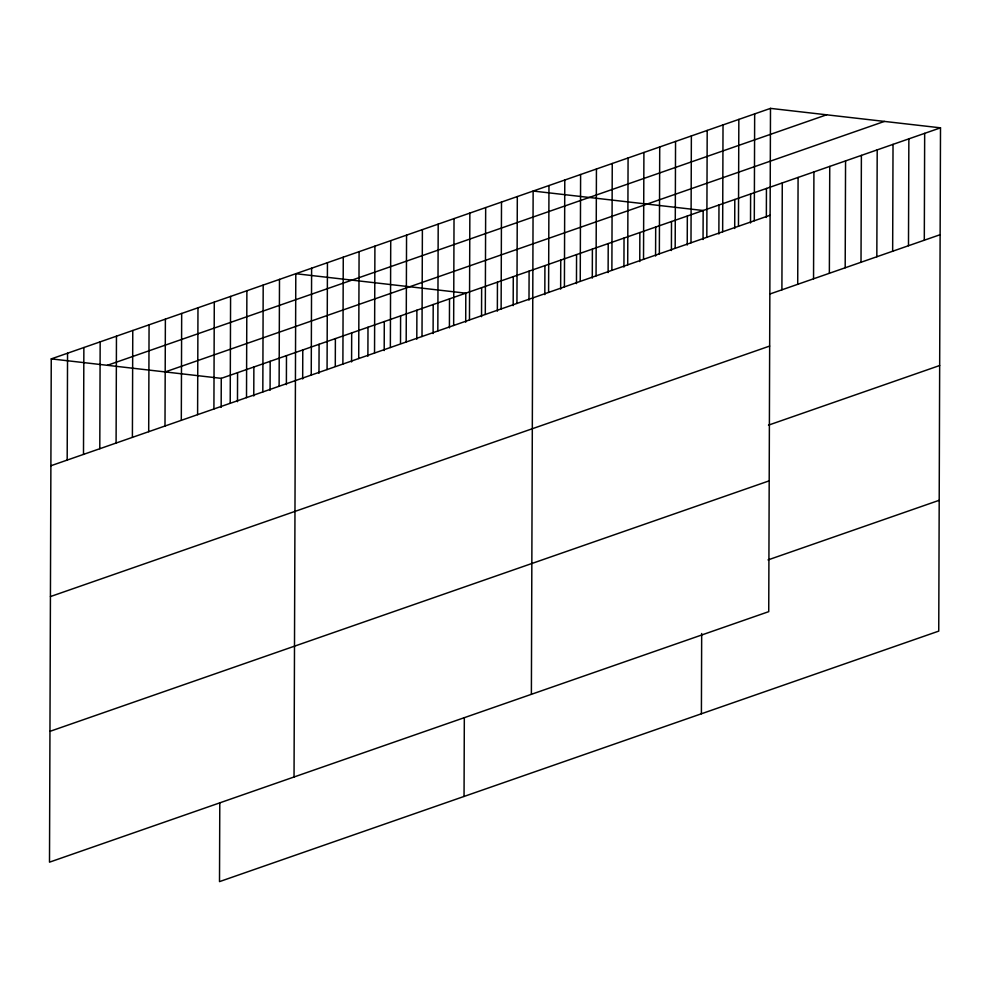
<?xml version="1.0" encoding="UTF-8"?>
<svg xmlns="http://www.w3.org/2000/svg" width="990" height="990" viewBox="0 0 990 990"><rect width="100%" height="100%" fill="white"/><g stroke="black" fill="none" stroke-linecap="round" stroke-linejoin="round"><path stroke-width="1.49" d="M770.492 108.38L51.257 358.887L49.5 862.166L768.735 611.647L770.492 108.38L940.5 127.834L938.743 631.113L219.508 881.62L219.792 802.841M67.184 460.078L67.555 353.207M83.494 454.398L83.865 347.527M99.792 448.73L100.163 341.859M116.09 443.05L116.461 336.179M132.4 437.37L132.771 330.499M148.698 431.69L149.069 324.819M164.996 426.009L165.379 319.139M181.306 420.329L181.677 313.459M197.604 414.661L197.975 307.791M213.914 408.981L214.286 302.111M221.166 407.36L221.265 378.353L940.5 127.834M230.212 403.301L230.583 296.431M237.476 401.68L237.575 372.673M246.51 397.621L246.881 290.751M253.774 396L253.873 366.993M262.82 391.941L263.192 285.071M270.072 390.32L270.183 361.313M279.118 386.261L279.489 279.39M286.382 384.64L286.481 355.633M294.042 776.989L295.8 273.71L465.807 293.176L465.708 322.183M302.68 378.96L302.779 349.953M311.244 375.074L311.615 268.203M318.978 373.292L319.089 344.285M327.071 369.567L327.443 262.697M335.288 366.077L335.387 338.605M342.887 364.048L343.27 257.177M351.586 361.932L351.685 332.925M358.714 358.541L359.085 251.67M367.896 356.252L367.995 327.245M374.542 353.034L374.913 246.163M384.194 350.571L384.293 321.564M390.357 347.515L390.728 240.644M400.505 343.369L400.604 315.884M406.185 342.008L406.556 235.137M416.802 339.211L416.901 310.204M422.012 336.501L422.384 229.631M433.1 333.543L433.199 304.536M437.828 330.982L438.199 224.111M449.411 327.863L449.51 298.856M453.655 325.475L454.026 218.604M464.05 796.443L464.322 717.663M469.47 319.968L469.854 213.097M481.536 316.676L481.635 287.669M485.298 314.449L485.669 207.578M497.351 311.157L497.45 282.15M501.126 308.942L501.497 202.071M513.179 305.65L513.278 276.643M516.941 303.435L517.312 196.565M528.994 300.143L529.106 271.136M531.382 694.324L533.14 191.045L703.16 210.511L703.048 239.518M544.822 294.624L544.921 265.617M548.596 292.409L548.967 185.538M560.649 289.117L560.748 260.11M564.411 286.89L564.783 180.031M576.465 283.61L576.564 254.591M580.239 281.383L580.61 174.512M592.292 278.091L592.391 249.084M596.054 275.876L596.438 169.005M608.12 272.584L608.219 243.577M611.882 270.357L612.253 163.486M623.935 267.065L624.034 238.058M627.71 264.85L628.081 157.979M639.763 261.558L639.862 232.551M643.525 259.343L643.908 152.472M655.578 256.051L655.689 227.044M659.352 253.824L659.724 146.953M671.406 250.532L671.505 221.525M675.18 248.317L675.551 141.446M687.233 245.025L687.332 216.018M690.995 242.81L691.366 135.939M701.403 713.778L701.675 633.513M706.823 237.291L707.194 130.42M718.876 233.999L718.975 204.992M722.651 231.784L723.022 124.913M734.704 228.492L734.803 199.485M738.466 226.277L738.837 119.406M750.519 222.985L750.618 193.978M754.293 220.758L754.665 113.887M766.347 217.466L766.446 188.459M781.902 289.822L782.273 182.952M797.717 284.316L798.088 177.445M813.545 278.796L813.916 171.926M829.36 273.29L829.744 166.419M845.188 267.77L845.559 160.912M861.015 262.263L861.387 155.393M876.831 256.757L877.202 149.886M892.658 251.237L893.029 144.367M908.486 245.73L908.857 138.86M924.301 240.224L924.672 133.353M107.366 365.31L826.588 114.803M165.169 371.931L884.392 121.424M50.886 465.758L770.109 215.251M770.393 293.832L940.129 234.704M50.428 596.574L769.663 346.067M768.488 425.143L939.671 365.52M49.958 731.35L769.18 480.843M768.017 559.919L939.201 500.296M51.257 358.887L221.265 378.353"/></g></svg>
